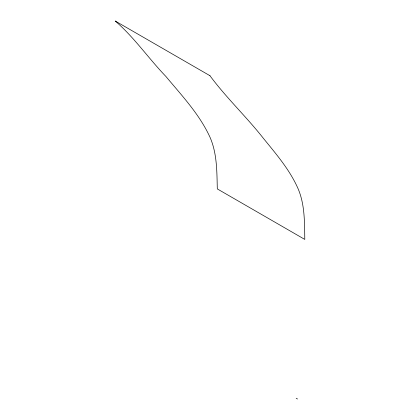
<?xml version="1.0" encoding="UTF-8"?>
<svg xmlns="http://www.w3.org/2000/svg" width="420" height="420" viewBox="0 0 420 420"><rect width="100%" height="100%" fill="white"/><g stroke="black" fill="none" stroke-linecap="round" stroke-linejoin="round"><path stroke-width="0.63" d="M296.173 398.249L297.533 399M209.937 75.695L115.206 21C134.185 37.317 148.57 58.454 165.89 76.445C181.928 95.697 199.605 114.403 210.1 137.461C217.119 153.647 216.867 171.617 217.303 188.911L304.794 239.421C304.516 222.395 304.915 204.708 298.095 188.732C289.853 169.922 276.255 154.182 263.429 138.385C246.472 116.792 226.222 97.766 209.937 75.695"/></g></svg>
